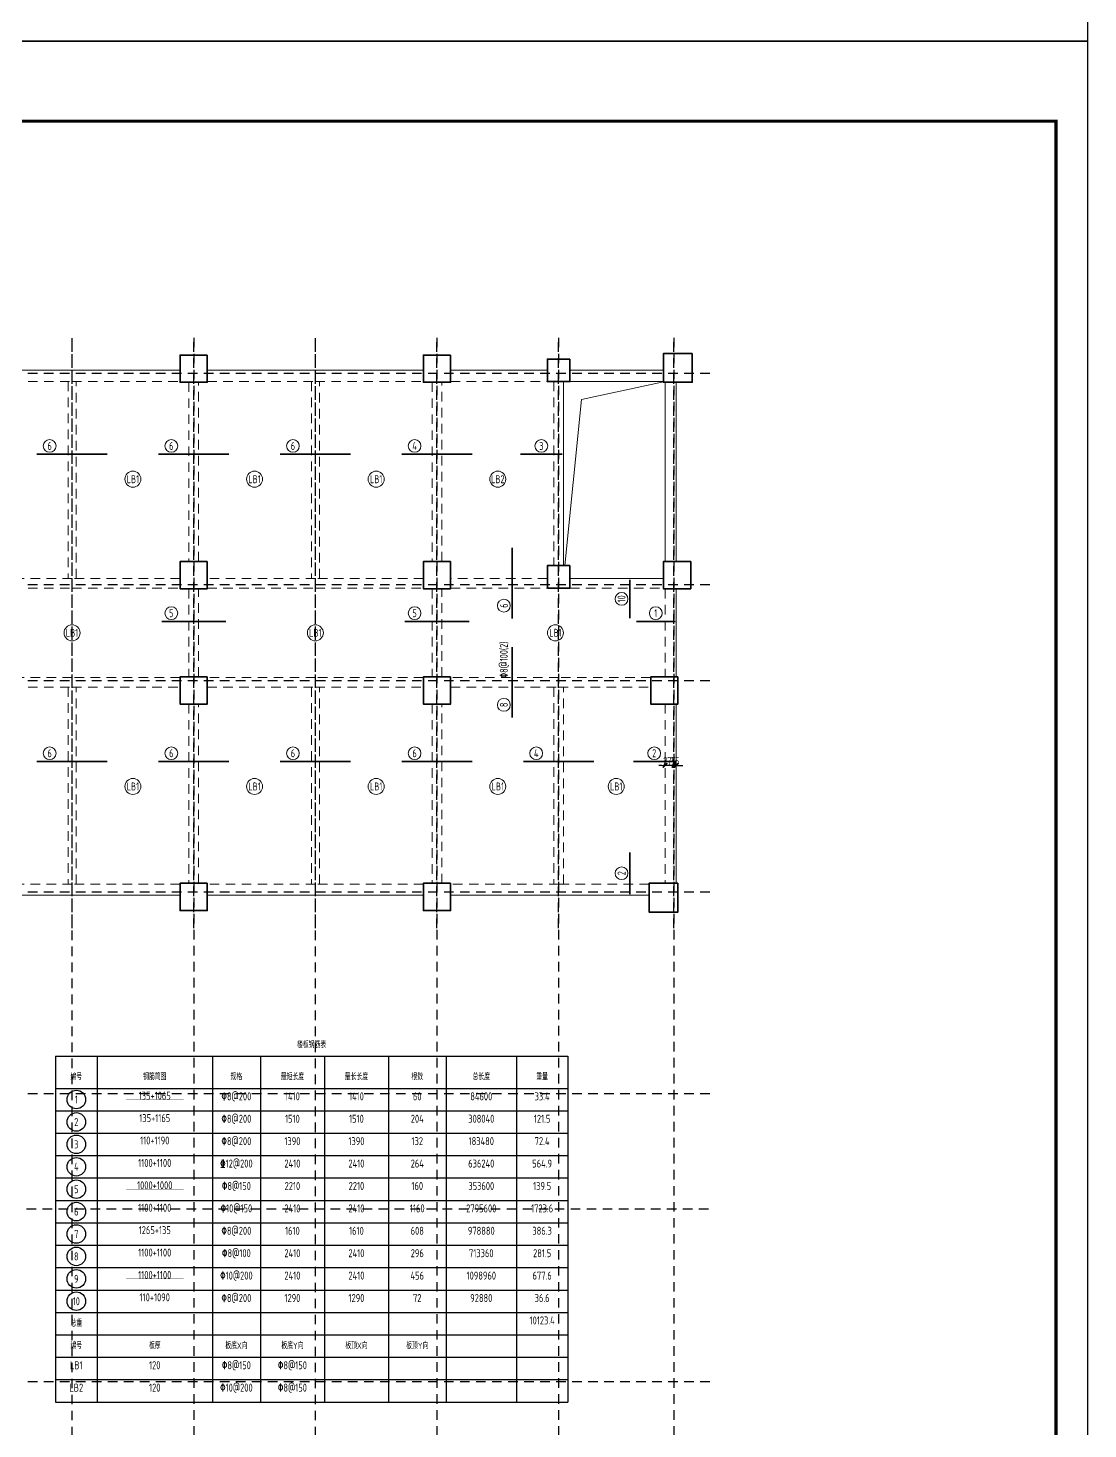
# Model space of a CAD drawing. Header units: millimetres. Extents: x 539196 to 807275, y 431843 to 1156631.
# Drawn here: x 774165 to 807275, y 724889 to 768652 of the extents above; entities that cross this region are included whole.
import ezdxf
from ezdxf.enums import TextEntityAlignment as Align

# ---------------------------------------------------------------- set-up
doc = ezdxf.new("R2010")
doc.units = ezdxf.units.MM
doc.header["$MEASUREMENT"] = 0
doc.linetypes.add('DOTE', pattern=[2.42, 2, -0.2, 0.02, -0.2])
doc.linetypes.add('虚线', pattern=[500, 300, -200])
for name, color, linetype in [('410', 7, 'Continuous'), ('DOTE', 1, 'DOTE'), ('PUB_TITLE', 4, 'Continuous')]:
    doc.layers.add(name, color=color, linetype=linetype)
for name, color, linetype, lineweight in [('尺寸标注-梁', 3, 'Continuous', 18), ('板洞边线', 253, 'Continuous', 18), ('楼板正筋文字', 7, 'Continuous', 18), ('楼板负筋文字', 7, 'Continuous', 18), ('楼板负筋编号', 3, 'Continuous', 18), ('楼板负筋钢筋', 1, 'Continuous', 35), ('砼柱', 2, 'Continuous', 35), ('砼梁', 4, 'Continuous', 18)]:
    doc.layers.add(name, color=color, linetype=linetype, lineweight=lineweight)
doc.styles.add('样式 1_yjk_yjk_yjk_yjk_yjk_yjk_yjk_yjk_yjk_yjk_yjk_yjk_yjk_yjk', font='yjkeng.shx', dxfattribs={"width": 0.7, "bigfont": 'yjkchn.shx'})
doc.styles.add('样式 2_yjk_yjk_yjk_yjk_yjk_yjk_yjk_yjk_yjk_yjk_yjk_yjk_yjk_yjk', font='yjkeng.shx', dxfattribs={"width": 0.7, "bigfont": 'yjkchn.shx'})
doc.dimstyles.new('盈建科结构_yjk_yjk_yjk_yjk_yjk_yjk_yjk_yjk_yjk_yjk_yjk_yjk_yjk_yjk', dxfattribs={"dimscale": 100, "dimtxt": 2.5, "dimasz": 1, "dimexe": 1.5, "dimexo": 0.625, "dimgap": 0.1, "dimtad": 1, "dimdec": 0, "dimrnd": 1, "dimzin": 0, "dimdsep": 46, "dimtxsty": '样式 1_yjk_yjk_yjk_yjk_yjk_yjk_yjk_yjk_yjk_yjk_yjk_yjk_yjk_yjk', "dimblk": '_yjkbk', "dimblk1": 'ARCHTICK', "dimblk2": 'ARCHTICK', "dimcen": 0.09, "dimadec": 0, "dimazin": 0, "dimtfac": 1, "dimtdec": 4, "dimtix": 1, "dimtmove": 2, "dimatfit": 3, "dimfxl": 0, "dimtolj": 1, "dimtzin": 0, "dimarcsym": 0})

# ---------------------------------------------------------------- blocks, each defined once
blk = doc.blocks.new('_yjkbk')
blk.add_line((-1, 0), (1.5, 0))
blk.add_lwpolyline([(-0.7, -0.7, 0.5, 0.5, 0), (0.7, 0.7, 0.5, 0.5, 0)], format="xyseb")
blk = doc.blocks.new('*D654')
at = {"layer": 'Defpoints', "color": 0}
for p in [(794340, 745620), (794340, 745619), (794415, 745619)]:
    blk.add_point(p, dxfattribs=at)
at = {"layer": '尺寸标注-梁', "color": 0, "lineweight": -2}
for p, q in [((794340, 745619), (794340, 745770)), ((794415, 745619), (794415, 745770)), ((794240, 745620), (794140, 745620)), ((794415, 745620), (794340, 745620)), ((794515, 745620), (794615, 745620))]:
    blk.add_line(p, q, dxfattribs=at)
at = {"layer": '尺寸标注-梁', "color": 0, "lineweight": -2, "xscale": 100, "yscale": 100, "zscale": 100}
blk.add_blockref('_yjkbk', (794340, 745620), dxfattribs=at)
at = {"layer": '尺寸标注-梁', "color": 0, "lineweight": -2, "xscale": 100, "yscale": 100, "zscale": 100, "rotation": 180}
blk.add_blockref('_yjkbk', (794415, 745620), dxfattribs=at)
at = {"layer": '尺寸标注-梁', "color": 0, "insert": (794378, 745755), "char_height": 250, "attachment_point": 5, "style": '样式 1_yjk_yjk_yjk_yjk_yjk_yjk_yjk_yjk_yjk_yjk_yjk_yjk_yjk_yjk'}
blk.add_mtext('\\A1;75', dxfattribs=at)
blk = doc.blocks.new('_ARCHTICK')
at = {"color": 0, "linetype": 'ByBlock', "const_width": 0.15}
blk.add_lwpolyline([(-0.5, -0.5), (0.5, 0.5)], dxfattribs=at)
blk = doc.blocks.new('*D655')
at = {"layer": 'Defpoints', "color": 0}
for p in [(794065, 745620), (794065, 745619), (794340, 745619)]:
    blk.add_point(p, dxfattribs=at)
at = {"layer": '尺寸标注-梁', "color": 0, "lineweight": -2}
for p, q in [((794065, 745619), (794065, 745770)), ((794340, 745619), (794340, 745770)), ((793965, 745620), (793865, 745620)), ((794340, 745620), (794065, 745620)), ((794440, 745620), (794540, 745620))]:
    blk.add_line(p, q, dxfattribs=at)
at = {"layer": '尺寸标注-梁', "color": 0, "lineweight": -2, "xscale": 100, "yscale": 100, "zscale": 100}
blk.add_blockref('_yjkbk', (794065, 745620), dxfattribs=at)
at = {"layer": '尺寸标注-梁', "color": 0, "lineweight": -2, "xscale": 100, "yscale": 100, "zscale": 100, "rotation": 180}
blk.add_blockref('_yjkbk', (794340, 745620), dxfattribs=at)
at = {"layer": '尺寸标注-梁', "color": 0, "insert": (794203, 745755), "char_height": 250, "attachment_point": 5, "style": '样式 1_yjk_yjk_yjk_yjk_yjk_yjk_yjk_yjk_yjk_yjk_yjk_yjk_yjk_yjk'}
blk.add_mtext('\\A1;275', dxfattribs=at)
blk = doc.blocks.new('jzzw')
at = {"layer": 'DOTE', "color": 1, "linetype": '虚线'}
for p, q in [((932586, 852149), (932586, 890469)), ((932586, 872027), (932586, 890469)), ((936386, 872027), (936386, 890469)), ((936386, 890469), (936386, 834829)), ((940186, 852149), (940186, 890469)), ((940186, 872027), (940186, 890469)), ((943986, 872027), (943986, 890469)), ((943986, 890469), (943986, 834829)), ((947786, 872027), (947786, 890469)), ((947786, 890469), (947786, 834829)), ((951386, 872027), (951386, 890469)), ((951386, 890469), (951386, 834829)), ((952506, 889349), (912186, 889349)), ((952506, 889349), (912186, 889349)), ((952506, 889349), (912186, 889349)), ((952506, 889349), (912186, 889349)), ((952506, 882749), (911886, 882749)), ((952506, 879749), (911886, 879749)), ((952506, 873149), (912186, 873149)), ((952506, 866849), (912186, 866849)), ((952463, 863249), (912186, 863249)), ((952506, 857849), (912186, 857849))]:
    blk.add_line(p, q, dxfattribs=at)

msp = doc.modelspace()

# ---------------------------------------------------------------- linework, layer by layer
at = {"layer": '410'}
for p, q in [((775023.9, 736530.2), (791023.9, 736530.2)), ((775023.9, 736530.2), (775023.9, 725730.2)), ((776323.9, 736530.2), (776323.9, 725730.2)), ((779923.9, 736530.2), (779923.9, 725730.2)), ((781423.9, 736530.2), (781423.9, 725730.2)), ((783423.9, 736530.2), (783423.9, 725730.2)), ((785423.9, 736530.2), (785423.9, 725730.2)), ((787223.9, 736530.2), (787223.9, 725730.2)), ((789423.9, 736530.2), (789423.9, 725730.2)), ((791023.9, 736530.2), (791023.9, 725730.2)), ((775023.9, 735530.2), (791023.9, 735530.2)), ((775023.9, 734830.2), (791023.9, 734830.2)), ((775023.9, 734130.2), (791023.9, 734130.2)), ((775023.9, 733430.2), (791023.9, 733430.2)), ((775023.9, 732730.2), (791023.9, 732730.2)), ((775023.9, 732030.2), (791023.9, 732030.2)), ((775023.9, 731330.2), (791023.9, 731330.2)), ((775023.9, 730630.2), (791023.9, 730630.2)), ((775023.9, 729930.2), (791023.9, 729930.2)), ((775023.9, 729230.2), (791023.9, 729230.2)), ((775023.9, 728530.2), (791023.9, 728530.2)), ((775023.9, 727830.2), (791023.9, 727830.2)), ((775023.9, 727130.2), (791023.9, 727130.2)), ((775023.9, 726430.2), (791023.9, 726430.2)), ((775023.9, 725730.2), (791023.9, 725730.2))]:
    msp.add_line(p, q, dxfattribs=at)
at = {"layer": '410', "color": 1, "const_width": 3}
for points in [[(777223.9, 735030.2), (777223.9, 735180.2), (779023.9, 735180.2), (779023.9, 735030.2)], [(777223.9, 734330.2), (777223.9, 734480.2), (779023.9, 734480.2), (779023.9, 734330.2)], [(777223.9, 733630.2), (777223.9, 733780.2), (779023.9, 733780.2), (779023.9, 733630.2)], [(777223.9, 732930.2), (777223.9, 733080.2), (779023.9, 733080.2), (779023.9, 732930.2)], [(777223.9, 732230.2), (777223.9, 732380.2), (779023.9, 732380.2), (779023.9, 732230.2)], [(777223.9, 731530.2), (777223.9, 731680.2), (779023.9, 731680.2), (779023.9, 731530.2)], [(777223.9, 730830.2), (777223.9, 730980.2), (779023.9, 730980.2), (779023.9, 730830.2)], [(777223.9, 730130.2), (777223.9, 730280.2), (779023.9, 730280.2), (779023.9, 730130.2)], [(777223.9, 729430.2), (777223.9, 729580.2), (779023.9, 729580.2), (779023.9, 729430.2)], [(777223.9, 728730.2), (777223.9, 728880.2), (779023.9, 728880.2), (779023.9, 728730.2)]]:
    msp.add_lwpolyline(points, dxfattribs=at)
at = {"layer": '410'}
for centre in [(775673.9, 735180.2), (775673.9, 734480.2), (775673.9, 733780.2), (775673.9, 733080.2), (775673.9, 732380.2), (775673.9, 731680.2), (775673.9, 730980.2), (775673.9, 730280.2), (775673.9, 729580.2), (775673.9, 728880.2)]:
    msp.add_circle(centre, 290, dxfattribs=at)
at = {"layer": 'PUB_TITLE'}
for points in [[(747875.2, 768243), (807275.2, 768243), (807275.2, 852343), (747875.2, 852343)], [(747875.2, 684143), (807275.2, 684143), (807275.2, 768243), (747875.2, 768243)]]:
    msp.add_lwpolyline(points, close=True, dxfattribs=at)
at = {"layer": 'PUB_TITLE', "const_width": 100}
msp.add_lwpolyline([(748875.2, 685143), (806275.2, 685143), (806275.2, 765743), (748875.2, 765743)], close=True, dxfattribs=at)
at = {"layer": '板洞边线'}
for p, q in [((794015.2, 757598.5), (791451.5, 757048)), ((794015.2, 757609.2), (794015.2, 757598.5)), ((791451.5, 757048), (790930.4, 751859.2)), ((790930.4, 751859.2), (790890.2, 751859.2))]:
    msp.add_line(p, q, dxfattribs=at)
at = {"layer": '楼板正筋文字'}
for centre in [(777440.2, 754559.2), (781240.2, 754559.2), (785040.2, 754559.2), (788840.2, 754559.2), (775540.2, 749759.2), (783140.2, 749759.2), (790640.2, 749759.2), (777440.2, 744959.2), (781240.2, 744959.2), (785040.2, 744959.2), (788840.2, 744959.2), (792540.2, 744959.2)]:
    msp.add_circle(centre, 250, dxfattribs=at)
at = {"layer": '楼板负筋编号'}
for centre in [(774840.2, 755598), (778640.2, 755598), (782440.2, 755598), (786240.2, 755598), (790200.2, 755598), (792705, 750819.2), (778640.2, 750373.2), (786240.2, 750373.2), (789028.6, 750609.2), (793775.2, 750373.2), (789028.6, 747509.2), (774840.2, 745998), (778640.2, 745998), (782440.2, 745998), (786240.2, 745998), (790040.2, 745998), (793725.2, 745998), (792705, 742249.2)]:
    msp.add_circle(centre, 200, dxfattribs=at)
at = {"layer": '楼板负筋钢筋'}
for points in [[(774440.2, 755338), (776640.2, 755338)], [(778240.2, 755338), (780440.2, 755338)], [(782040.2, 755338), (784240.2, 755338)], [(785840.2, 755338), (788040.2, 755338)], [(789550.2, 755338), (790850.2, 755338)], [(789288.6, 750209.2), (789288.6, 752409.2)], [(792965, 750219.2), (792965, 751419.2)], [(778340.2, 750113.2), (780340.2, 750113.2)], [(785940.2, 750113.2), (787940.2, 750113.2)], [(793175.2, 750113.2), (794375.2, 750113.2)], [(789288.6, 747109.2), (789288.6, 749309.2)], [(774440.2, 745738), (776640.2, 745738)], [(778240.2, 745738), (780440.2, 745738)], [(782040.2, 745738), (784240.2, 745738)], [(785840.2, 745738), (788040.2, 745738)], [(789640.2, 745738), (791840.2, 745738)], [(793075.2, 745738), (794375.2, 745738)], [(792965, 741599.2), (792965, 742899.2)]]:
    msp.add_lwpolyline(points, dxfattribs=at)
at = {"layer": '砼柱'}
for points in [[(779765.2, 758434.2), (778915.2, 758434.2), (778915.2, 757584.2), (779765.2, 757584.2)], [(787365.2, 758434.2), (786515.2, 758434.2), (786515.2, 757584.2), (787365.2, 757584.2)], [(794915.2, 758484.2), (794015.2, 758484.2), (794015.2, 757584.2), (794915.2, 757584.2)], [(791090.2, 758309.2), (790390.2, 758309.2), (790390.2, 757609.2), (791090.2, 757609.2)], [(779765.2, 751984.2), (778915.2, 751984.2), (778915.2, 751134.2), (779765.2, 751134.2)], [(787365.2, 751984.2), (786515.2, 751984.2), (786515.2, 751134.2), (787365.2, 751134.2)], [(791090.2, 751859.2), (790390.2, 751859.2), (790390.2, 751159.2), (791090.2, 751159.2)], [(794865.2, 751984.2), (794015.2, 751984.2), (794015.2, 751134.2), (794865.2, 751134.2)], [(779765.2, 748384.2), (778915.2, 748384.2), (778915.2, 747534.2), (779765.2, 747534.2)], [(787365.2, 748384.2), (786515.2, 748384.2), (786515.2, 747534.2), (787365.2, 747534.2)], [(794465.2, 748384.2), (793615.2, 748384.2), (793615.2, 747534.2), (794465.2, 747534.2)], [(779765.2, 741934.2), (778915.2, 741934.2), (778915.2, 741084.2), (779765.2, 741084.2)], [(787365.2, 741934.2), (786515.2, 741934.2), (786515.2, 741084.2), (787365.2, 741084.2)], [(794465.2, 741934.2), (793565.2, 741934.2), (793565.2, 741034.2), (794465.2, 741034.2)]]:
    msp.add_lwpolyline(points, close=True, dxfattribs=at)
at = {"layer": '砼梁'}
for p, q in [((775540.2, 757959.2), (772165.2, 757959.2)), ((778915.2, 757959.2), (775540.2, 757959.2)), ((783140.2, 757959.2), (779765.2, 757959.2)), ((786515.2, 757959.2), (783140.2, 757959.2)), ((790390.2, 757959.2), (787365.2, 757959.2)), ((790890.2, 751859.2), (790890.2, 757609.2)), ((794015.2, 757959.2), (791090.2, 757959.2)), ((791090.2, 757609.2), (794015.2, 757609.2)), ((794065.2, 757584.2), (794065.2, 751984.2)), ((794415.2, 751984.2), (794415.2, 757584.2)), ((794015.2, 751459.2), (791090.2, 751459.2)), ((794415.2, 748384.2), (794415.2, 751134.2)), ((794415.2, 741934.2), (794415.2, 747534.2)), ((772165.2, 741559.2), (775540.2, 741559.2)), ((775540.2, 741559.2), (778915.2, 741559.2)), ((779765.2, 741559.2), (783140.2, 741559.2)), ((783140.2, 741559.2), (786515.2, 741559.2)), ((787365.2, 741559.2), (790740.2, 741559.2)), ((790740.2, 741559.2), (793565.2, 741559.2))]:
    msp.add_line(p, q, dxfattribs=at)
at = {"layer": '砼梁', "linetype": '虚线'}
for p, q in [((772165.2, 757609.2), (775540.2, 757609.2)), ((775415.2, 757609.2), (775415.2, 751459.2)), ((775540.2, 757609.2), (778915.2, 757609.2)), ((775665.2, 751459.2), (775665.2, 757609.2)), ((779190.2, 757584.2), (779190.2, 751984.2)), ((779490.2, 751984.2), (779490.2, 757584.2)), ((779765.2, 757609.2), (783140.2, 757609.2)), ((783015.2, 757609.2), (783015.2, 751459.2)), ((783140.2, 757609.2), (786515.2, 757609.2)), ((783265.2, 751459.2), (783265.2, 757609.2)), ((786790.2, 757584.2), (786790.2, 751984.2)), ((787090.2, 751984.2), (787090.2, 757584.2)), ((787365.2, 757609.2), (790390.2, 757609.2)), ((790590.2, 757609.2), (790590.2, 751859.2)), ((775540.2, 751459.2), (772165.2, 751459.2)), ((778915.2, 751459.2), (775540.2, 751459.2)), ((783140.2, 751459.2), (779765.2, 751459.2)), ((786515.2, 751459.2), (783140.2, 751459.2)), ((790390.2, 751459.2), (787365.2, 751459.2)), ((772165.2, 751159.2), (775540.2, 751159.2)), ((775540.2, 751159.2), (778915.2, 751159.2)), ((779190.2, 751134.2), (779190.2, 748384.2)), ((779490.2, 748384.2), (779490.2, 751134.2)), ((779765.2, 751159.2), (783140.2, 751159.2)), ((783140.2, 751159.2), (786515.2, 751159.2)), ((786790.2, 751134.2), (786790.2, 748384.2)), ((787090.2, 748384.2), (787090.2, 751134.2)), ((787365.2, 751159.2), (790390.2, 751159.2)), ((791090.2, 751159.2), (794015.2, 751159.2)), ((794065.2, 751134.2), (794065.2, 748384.2)), ((775540.2, 748359.2), (772165.2, 748359.2)), ((778915.2, 748359.2), (775540.2, 748359.2)), ((783140.2, 748359.2), (779765.2, 748359.2)), ((786515.2, 748359.2), (783140.2, 748359.2)), ((790740.2, 748359.2), (787365.2, 748359.2)), ((793615.2, 748359.2), (790740.2, 748359.2)), ((772165.2, 748059.2), (775540.2, 748059.2)), ((775415.2, 748059.2), (775415.2, 741909.2)), ((775540.2, 748059.2), (778915.2, 748059.2)), ((775665.2, 741909.2), (775665.2, 748059.2)), ((779765.2, 748059.2), (783140.2, 748059.2)), ((783015.2, 748059.2), (783015.2, 741909.2)), ((783140.2, 748059.2), (786515.2, 748059.2)), ((783265.2, 741909.2), (783265.2, 748059.2)), ((787365.2, 748059.2), (790740.2, 748059.2)), ((790590.2, 748059.2), (790590.2, 741909.2)), ((790740.2, 748059.2), (793615.2, 748059.2)), ((790890.2, 741909.2), (790890.2, 748059.2)), ((779190.2, 747534.2), (779190.2, 741934.2)), ((779490.2, 741934.2), (779490.2, 747534.2)), ((786790.2, 747534.2), (786790.2, 741934.2)), ((787090.2, 741934.2), (787090.2, 747534.2)), ((794065.2, 747534.2), (794065.2, 741934.2)), ((775540.2, 741909.2), (772165.2, 741909.2)), ((778915.2, 741909.2), (775540.2, 741909.2)), ((783140.2, 741909.2), (779765.2, 741909.2)), ((786515.2, 741909.2), (783140.2, 741909.2)), ((790740.2, 741909.2), (787365.2, 741909.2)), ((793565.2, 741909.2), (790740.2, 741909.2))]:
    msp.add_line(p, q, dxfattribs=at)

# ---------------------------------------------------------------- block references
msp.add_blockref('jzzw', (-157045.6, -131489.7))

# ---------------------------------------------------------------- texts
at = {"layer": '410', "linetype": 'Continuous', "style": '样式 2_yjk_yjk_yjk_yjk_yjk_yjk_yjk_yjk_yjk_yjk_yjk_yjk_yjk_yjk', "width": 0.7}
for s, p in [('楼板钢筋表', (783023.9, 736730.2)), ('编号', (775673.9, 735730.2)), ('钢筋简图', (778123.9, 735730.2)), ('规格', (780673.9, 735730.2)), ('最短长度', (782423.9, 735730.2)), ('最长长度', (784423.9, 735730.2)), ('根数', (786323.9, 735730.2)), ('总长度', (788323.9, 735730.2)), ('重量', (790223.9, 735730.2)), ('总重', (775673.9, 728030.2)), ('编号', (775673.9, 727330.2)), ('板厚', (778123.9, 727330.2)), ('板底X向', (780673.9, 727330.2)), ('板底Y向', (782423.9, 727330.2)), ('板顶X向', (784423.9, 727330.2)), ('板顶Y向', (786323.9, 727330.2))]:
    msp.add_text(s, height=200, dxfattribs=at).set_placement(p, align=Align.BOTTOM_CENTER)
at = {"layer": '410', "linetype": 'Continuous', "style": '样式 1_yjk_yjk_yjk_yjk_yjk_yjk_yjk_yjk_yjk_yjk_yjk_yjk_yjk_yjk'}
for s, width, p in [('1', 0.7, (775673.9, 735180.2)), ('135+1065', 0.8, (778123.9, 735300.2)), ('\x828@200', 0.8, (780673.9, 735280.2)), ('1410', 0.8, (782423.9, 735280.2)), ('1410', 0.8, (784423.9, 735280.2)), ('60', 0.8, (786323.9, 735280.2)), ('84600', 0.8, (788323.9, 735280.2)), ('33.4', 0.8, (790223.9, 735280.2)), ('2', 0.7, (775673.9, 734480.2)), ('135+1165', 0.8, (778123.9, 734600.2)), ('\x828@200', 0.8, (780673.9, 734580.2)), ('1510', 0.8, (782423.9, 734580.2)), ('1510', 0.8, (784423.9, 734580.2)), ('204', 0.8, (786323.9, 734580.2)), ('308040', 0.8, (788323.9, 734580.2)), ('121.5', 0.8, (790223.9, 734580.2)), ('3', 0.7, (775673.9, 733780.2)), ('110+1190', 0.8, (778123.9, 733900.2)), ('\x828@200', 0.8, (780673.9, 733880.2)), ('1390', 0.8, (782423.9, 733880.2)), ('1390', 0.8, (784423.9, 733880.2)), ('132', 0.8, (786323.9, 733880.2)), ('183480', 0.8, (788323.9, 733880.2)), ('72.4', 0.8, (790223.9, 733880.2)), ('4', 0.7, (775673.9, 733080.2)), ('1100+1100', 0.8, (778123.9, 733200.2)), ('\x8412@200', 0.8, (780673.9, 733180.2)), ('2410', 0.8, (782423.9, 733180.2)), ('2410', 0.8, (784423.9, 733180.2)), ('264', 0.8, (786323.9, 733180.2)), ('636240', 0.8, (788323.9, 733180.2)), ('564.9', 0.8, (790223.9, 733180.2)), ('1000+1000', 0.8, (778123.9, 732500.2)), ('\x828@150', 0.8, (780673.9, 732480.2)), ('2210', 0.8, (782423.9, 732480.2)), ('2210', 0.8, (784423.9, 732480.2)), ('160', 0.8, (786323.9, 732480.2)), ('353600', 0.8, (788323.9, 732480.2)), ('139.5', 0.8, (790223.9, 732480.2)), ('5', 0.7, (775673.9, 732380.2)), ('6', 0.7, (775673.9, 731680.2)), ('1100+1100', 0.8, (778123.9, 731800.2)), ('\x8210@150', 0.8, (780673.9, 731780.2)), ('2410', 0.8, (782423.9, 731780.2)), ('2410', 0.8, (784423.9, 731780.2)), ('1160', 0.8, (786323.9, 731780.2)), ('2795600', 0.8, (788323.9, 731780.2)), ('1723.6', 0.8, (790223.9, 731780.2)), ('7', 0.7, (775673.9, 730980.2)), ('1265+135', 0.8, (778123.9, 731100.2)), ('\x828@200', 0.8, (780673.9, 731080.2)), ('1610', 0.8, (782423.9, 731080.2)), ('1610', 0.8, (784423.9, 731080.2)), ('608', 0.8, (786323.9, 731080.2)), ('978880', 0.8, (788323.9, 731080.2)), ('386.3', 0.8, (790223.9, 731080.2)), ('8', 0.7, (775673.9, 730280.2)), ('1100+1100', 0.8, (778123.9, 730400.2)), ('\x828@100', 0.8, (780673.9, 730380.2)), ('2410', 0.8, (782423.9, 730380.2)), ('2410', 0.8, (784423.9, 730380.2)), ('296', 0.8, (786323.9, 730380.2)), ('713360', 0.8, (788323.9, 730380.2)), ('281.5', 0.8, (790223.9, 730380.2)), ('9', 0.7, (775673.9, 729580.2)), ('1100+1100', 0.8, (778123.9, 729700.2)), ('\x8210@200', 0.8, (780673.9, 729680.2)), ('2410', 0.8, (782423.9, 729680.2)), ('2410', 0.8, (784423.9, 729680.2)), ('456', 0.8, (786323.9, 729680.2)), ('1098960', 0.8, (788323.9, 729680.2)), ('677.6', 0.8, (790223.9, 729680.2)), ('110+1090', 0.8, (778123.9, 729000.2)), ('\x828@200', 0.8, (780673.9, 728980.2)), ('1290', 0.8, (782423.9, 728980.2)), ('1290', 0.8, (784423.9, 728980.2)), ('72', 0.8, (786323.9, 728980.2)), ('92880', 0.8, (788323.9, 728980.2)), ('36.6', 0.8, (790223.9, 728980.2)), ('10', 0.7, (775673.9, 728880.2)), ('10123.4', 0.8, (790223.9, 728280.2)), ('LB1', 0.8, (775673.9, 726880.2)), ('120', 0.8, (778123.9, 726880.2)), ('\x828@150', 0.8, (780673.9, 726880.2)), ('\x828@150', 0.8, (782423.9, 726880.2)), ('LB2', 0.8, (775673.9, 726180.2)), ('120', 0.8, (778123.9, 726180.2)), ('\x8210@200', 0.8, (780673.9, 726180.2)), ('\x828@150', 0.8, (782423.9, 726180.2))]:
    msp.add_text(s, height=250, dxfattribs=dict(at, width=width)).set_placement(p, align=Align.MIDDLE_CENTER)
at = {"layer": '楼板正筋文字', "linetype": 'Continuous', "char_height": 250, "attachment_point": 5, "line_spacing_factor": 0.7, "style": '样式 1_yjk_yjk_yjk_yjk_yjk_yjk_yjk_yjk_yjk_yjk_yjk_yjk_yjk_yjk'}
for s, insert in [('LB1', (777440.2, 754559.2)), ('LB1', (781240.2, 754559.2)), ('LB1', (785040.2, 754559.2)), ('LB2', (788840.2, 754559.2)), ('LB1', (775540.2, 749759.2)), ('LB1', (783140.2, 749759.2)), ('LB1', (790640.2, 749759.2)), ('LB1', (777440.2, 744959.2)), ('LB1', (781240.2, 744959.2)), ('LB1', (785040.2, 744959.2)), ('LB1', (788840.2, 744959.2)), ('LB1', (792540.2, 744959.2))]:
    msp.add_mtext(s, dxfattribs=dict(at, insert=insert))
at = {"layer": '楼板负筋文字', "linetype": 'Continuous', "style": '样式 1_yjk_yjk_yjk_yjk_yjk_yjk_yjk_yjk_yjk_yjk_yjk_yjk_yjk_yjk', "width": 0.7}
msp.add_text('\x828@100(2)', height=250, rotation=449.99999, dxfattribs=at).set_placement((789228.6, 748359.2), align=Align.BOTTOM_LEFT)
at = {"layer": '楼板负筋编号', "linetype": 'Continuous', "style": '样式 1_yjk_yjk_yjk_yjk_yjk_yjk_yjk_yjk_yjk_yjk_yjk_yjk_yjk_yjk', "width": 0.7}
for s, p in [('6', (774840.2, 755598)), ('6', (778640.2, 755598)), ('6', (782440.2, 755598)), ('4', (786240.2, 755598)), ('3', (790200.2, 755598)), ('5', (778640.2, 750373.2)), ('5', (786240.2, 750373.2)), ('1', (793775.2, 750373.2)), ('6', (774840.2, 745998)), ('6', (778640.2, 745998)), ('6', (782440.2, 745998)), ('6', (786240.2, 745998)), ('4', (790040.2, 745998)), ('2', (793725.2, 745998))]:
    msp.add_text(s, height=250, dxfattribs=at).set_placement(p, align=Align.MIDDLE_CENTER)
for s, p in [('6', (789028.6, 750609.2)), ('10', (792705, 750819.2)), ('8', (789028.6, 747509.2)), ('2', (792705, 742249.2))]:
    msp.add_text(s, height=250, rotation=449.99999, dxfattribs=at).set_placement(p, align=Align.MIDDLE_CENTER)

# ---------------------------------------------------------------- dimensions: what is measured, and where the dimension line sits
at = {"layer": '尺寸标注-梁'}
for p1, p2, picture, middle in [((794340.2, 745619.2), (794065.2, 745619.2), '*D655', (794202.7, 745755.2)), ((794415.2, 745619.2), (794340.2, 745619.2), '*D654', (794377.7, 745755.2))]:
    dim = msp.add_aligned_dim(p1=p1, p2=p2, distance=-1, dimstyle='盈建科结构_yjk_yjk_yjk_yjk_yjk_yjk_yjk_yjk_yjk_yjk_yjk_yjk_yjk_yjk', override={"dimscale": 100, "dimtxt": 2.5, "dimasz": 1, "dimexe": 1.5, "dimexo": 0, "dimgap": 0.1, "dimtad": 1, "dimlfac": 1, "dimrnd": 5, "dimdle": 0, "dimfxlon": 0}, dxfattribs=at)
    dim.commit()
    dim.dimension.update_dxf_attribs({"geometry": picture, "text_midpoint": middle})

doc.saveas('drawing.dxf')
